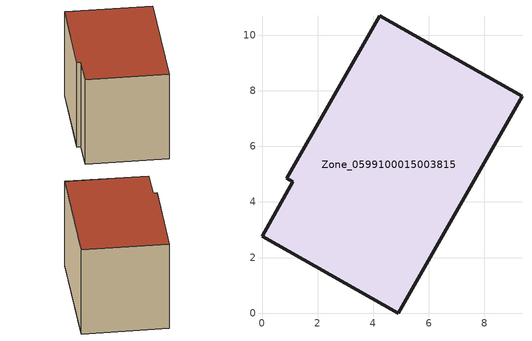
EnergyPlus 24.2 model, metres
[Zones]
Zone_0599100015003815
 floor ground (C_G): 4.24,10.69 9.35,7.79 4.89,0 0,2.77 1.11,4.73 0.9,4.86 z0.92
 wall outside (C_F): 9.35,7.79 4.24,10.69 0.9,4.86 1.11,4.73 0,2.77 4.89,0 9.35,7.79 z0.92:7.37
 roof outside (C_R): 4.89,0 9.35,7.79 4.24,10.69 0.9,4.86 1.11,4.73 0,2.77 z7.37
[BUILDING]
Pand.0599100015003815: North Axis=0; Terrain=City; Loads Convergence Tolerance Value=0.04; Temperature Convergence Tolerance Value=0.4; Solar Distribution=FullExterior; Maximum Number of Warmup Days=25; Minimum Number of Warmup Days=1
[Site:Location]
Rotterdam.The.Hague.AP_ZH_NLD Design_Conditions: Latitude=51.96; Longitude=4.45; Time Zone=1; Elevation=-4.5
[SITE:GROUNDTEMPERATURE:BUILDINGSURFACE]
18, 18, 18, 18, 18, 18, 18, 18, 18, 18, 18, 18
[MATERIAL] Thermal Absorptance=0.9; Solar Absorptance=0.7; Visible Absorptance=0.7
Name | Roughness | Thickness | Conductivity | Density | Specific Heat
G.TI.1946-1964 | MediumSmooth | 0.15 | 1 | 540 | 1210
F.TI.1946-1964 | Rough | 0.3 | 0.857143 | 1920 | 840
R.TI.1946-1964 | MediumRough | 0.2 | 0.277778 | 1500 | 1000
[CONSTRUCTION]
C_G: G.TI.1946-1964
C_F: F.TI.1946-1964
C_R: R.TI.1946-1964
[ZONE]
Zone_0599100015003815: Type=1; Multiplier=1; Ceiling Height=Autocalculate; Volume=Autocalculate; Floor Area=autocalculate; Part of Total Floor Area=Yes
[ZONEINFILTRATION:DESIGNFLOWRATE]
Infil_Zone_0599100015003815: Zone or ZoneList or Space or SpaceList=Zone_0599100015003815; Schedule=AlwaysOn; Design Flow Rate Calculation Method=Flow/Area; Flow Rate per Floor Area=0.003; Constant Term Coefficient=1; Temperature Term Coefficient=0; Velocity Term Coefficient=0; Velocity Squared Term Coefficient=0
[HVACTEMPLATE:ZONE:IDEALLOADSAIRSYSTEM]
Zone_0599100015003815: Maximum Heating Supply Air Temperature=50; Minimum Cooling Supply Air Temperature=13; Maximum Heating Supply Air Humidity Ratio=0.0156; Minimum Cooling Supply Air Humidity Ratio=0.0077; Heating Limit=NoLimit; Cooling Limit=NoLimit; Dehumidification Control Type=ConstantSensibleHeatRatio; Cooling Sensible Heat Ratio=0.7; Dehumidification Setpoint=60; Humidification Control Type=None; Humidification Setpoint=30; Outdoor Air Method=None; Outdoor Air Flow Rate per Person=0.00944; Outdoor Air Flow Rate per Zone Floor Area=0; Outdoor Air Flow Rate per Zone=0; Demand Controlled Ventilation Type=None; Outdoor Air Economizer Type=NoEconomizer; Heat Recovery Type=None; Sensible Heat Recovery Effectiveness=0.7; Latent Heat Recovery Effectiveness=0.65
[ZONECONTROL:THERMOSTAT]
ThermostatControl_Zone_0599100015003815: Zone or ZoneList=Zone_0599100015003815; Control Type Schedule=DualSetpointControlType; Control 1=Thermostat_Zone_0599100015003815; Temperature Difference Between Cutout And Setpoint=0
[THERMOSTATSETPOINT:DUALSETPOINT]
Thermostat_Zone_0599100015003815: Heating Setpoint Temperature Schedule=HeatingSetpoint_Zone_0599100015003815; Cooling Setpoint Temperature Schedule=CoolingSetpoint_Zone_0599100015003815
[SCHEDULE:COMPACT]
HeatingSetpoint_Zone_0599100015003815: Through: 12/31, For: AllDays, Until: 24:00, 21
CoolingSetpoint_Zone_0599100015003815: Through: 12/31, For: AllDays, Until: 24:00, 24
DualSetpointControlType: Through: 12/31, For: AllDays, Until: 24:00, 4
AlwaysOn: Through: 12/31, For: AllDays, Until: 24:00, 1
